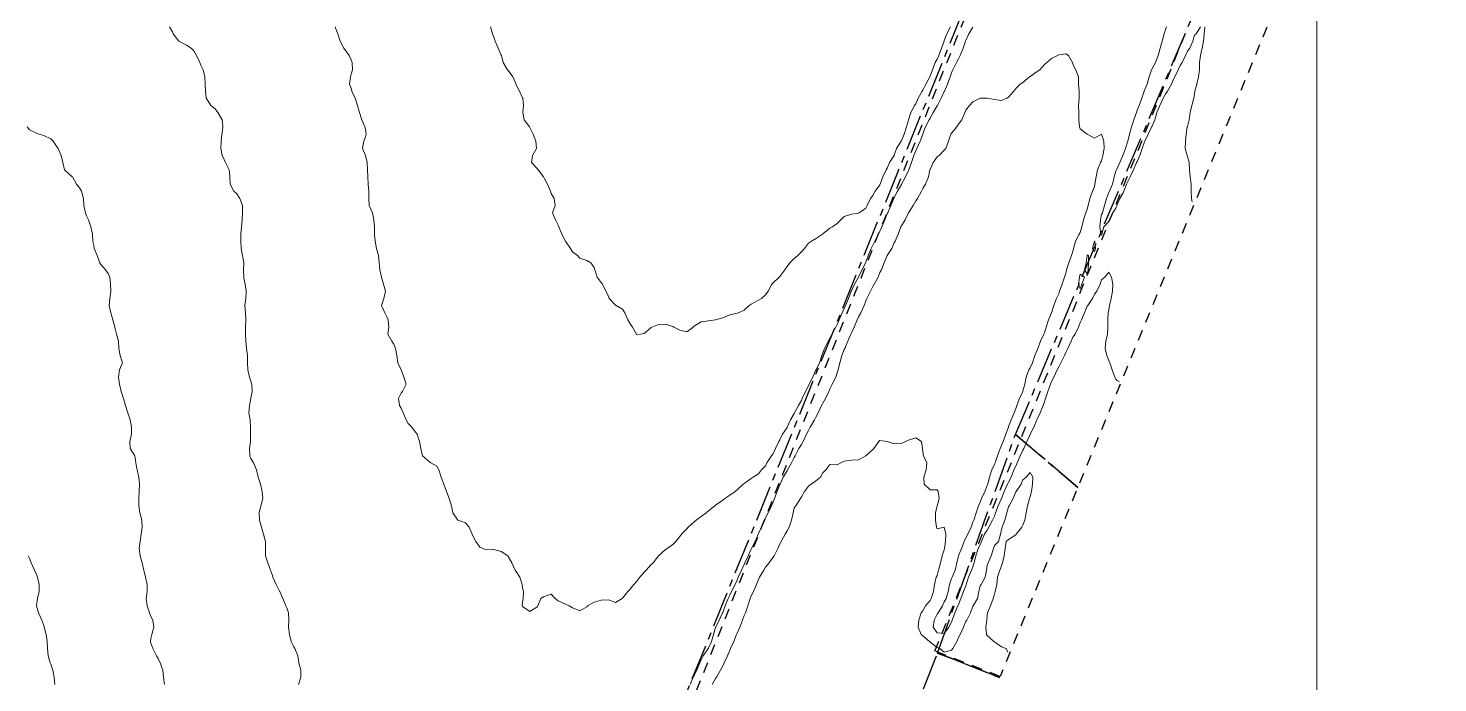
# Model space of a CAD drawing. Header units: centimetres. Extents: x 0 to 642158, y -847 to 649707.
# Drawn here: x 617676.7 to 617775.3, y 620724.4 to 620770.2 of the extents above; entities that cross this region are included whole.
import ezdxf

# ---------------------------------------------------------------- set-up
doc = ezdxf.new("R2010")
doc.units = ezdxf.units.CM
doc.header["$MEASUREMENT"] = 0
doc.linetypes.add('CENTERX2', pattern=[4, 2.5, -0.5, 0.5, -0.5])
doc.linetypes.add('JIS_02_0.7', pattern=[1.35, 0.75, -0.6])
for name, color, linetype, lineweight in [('MEV_grille', 254, 'Continuous', 9), ('WAL_parcellaire agricole', 7, 'JIS_02_0.7', 25), ('WAL_topographie 0.5', 253, 'Continuous', 20)]:
    doc.layers.add(name, color=color, linetype=linetype, lineweight=lineweight)
doc.layers.add('SPW_parcellaire cadastral', color=7, linetype='CENTERX2', lineweight=25, true_color=0xff0542)

# ---------------------------------------------------------------- blocks, each defined once
blk = doc.blocks.new('*U112')
at = {"layer": 'MEV_grille', "transparency": 33554687}
blk.add_lwpolyline([(0, 1825.476), (0, -1825.476)], dxfattribs=at)
blk = doc.blocks.new('*U113')
at = {"layer": 'MEV_grille', "color": 0, "linetype": 'ByBlock', "lineweight": -2, "transparency": 16777216}
blk.add_blockref('*U112', (2400, 0), dxfattribs=at)

msp = doc.modelspace()

# ---------------------------------------------------------------- linework, layer by layer
at = {"layer": 'SPW_parcellaire cadastral'}
for points in [[(617770.644, 620841.831), (617690.467, 620644.166), (617609.563, 620765.114), (617770.644, 620841.831)], [(617750.084, 620738.036), (617745.722, 620741.731), (617771.498, 620802.571), (617775.269, 620799.302)], [(617740.275, 620726.446), (617745.722, 620741.731), (617750.084, 620738.036)], [(617737.506, 620707.437), (617734.532, 620708.609), (617733.415, 620709.049), (617740.275, 620726.446)], [(617744.616, 620724.734), (617741.392, 620726.006), (617740.275, 620726.446)], [(617740.275, 620726.446), (617741.392, 620726.006), (617744.616, 620724.734)]]:
    msp.add_lwpolyline(points, dxfattribs=at)
at = {"layer": 'WAL_parcellaire agricole'}
for points in [[(617772.177, 620842.379), (617757.774, 620807.581), (617745.677, 620779.68), (617692.31, 620645.849), (617690.293, 620646.274), (617686.493, 620651.674), (617641.552, 620719.635), (617630.55, 620736.633), (617613.163, 620764.688), (617767.87, 620840.982), (617772.177, 620842.379)], [(617744.647, 620724.806), (617740.083, 620726.579), (617769.874, 620799.982), (617774.098, 620796.452), (617744.647, 620724.806)]]:
    msp.add_lwpolyline(points, dxfattribs=at)
at = {"layer": 'WAL_topographie 0.5'}
for points in [[(617686.558, 620770.25), (617686.75, 620769.893), (617686.804, 620769.75), (617687.197, 620769.25), (617687.25, 620769.225), (617687.75, 620768.978), (617688.078, 620768.75), (617688.25, 620768.567), (617688.44, 620768.25), (617688.679, 620767.75), (617688.75, 620767.575), (617688.898, 620767.25), (617689.014, 620766.75), (617689.058, 620766.25), (617689.071, 620765.75), (617689.107, 620765.25), (617689.25, 620765.04), (617689.446, 620764.75), (617689.75, 620764.514), (617689.94, 620764.25), (617690.231, 620763.75), (617690.25, 620763.583), (617690.28, 620763.25), (617690.25, 620762.964), (617690.222, 620762.75), (617690.167, 620762.25), (617690.152, 620761.75), (617690.238, 620761.25), (617690.25, 620761.219), (617690.477, 620760.75), (617690.721, 620760.25), (617690.75, 620760.05), (617690.778, 620759.75), (617690.79, 620759.25), (617691.054, 620758.75), (617691.25, 620758.577), (617691.468, 620758.25), (617691.653, 620757.75), (617691.665, 620757.25), (617691.635, 620756.75), (617691.577, 620756.25), (617691.547, 620755.75), (617691.545, 620755.25), (617691.556, 620754.75), (617691.66, 620754.25), (617691.75, 620753.75), (617691.75, 620753.75), (617691.75, 620753.75), (617691.721, 620753.25), (617691.74, 620752.75), (617691.75, 620752.679), (617691.836, 620752.25), (617691.904, 620751.75), (617691.886, 620751.25), (617691.827, 620750.75), (617691.868, 620750.25), (617691.895, 620749.75), (617691.86, 620749.25), (617691.872, 620748.75), (617691.901, 620748.25), (617691.943, 620747.75), (617692.005, 620747.25), (617692.011, 620746.75), (617692.033, 620746.25), (617692.156, 620745.75), (617692.25, 620745.469), (617692.307, 620745.25), (617692.333, 620744.75), (617692.25, 620744.3), (617692.239, 620744.25), (617692.136, 620743.75), (617692.112, 620743.25), (617692.185, 620742.75), (617692.224, 620742.25), (617692.224, 620741.75), (617692.227, 620741.25), (617692.155, 620740.75), (617692.164, 620740.25), (617692.25, 620740.05), (617692.437, 620739.75), (617692.63, 620739.25), (617692.75, 620738.75), (617692.75, 620738.75), (617692.906, 620738.25), (617693.037, 620737.75), (617693.069, 620737.25), (617692.937, 620736.75), (617692.825, 620736.25), (617692.838, 620735.75), (617692.977, 620735.25), (617693.137, 620734.75), (617693.25, 620734.313), (617693.263, 620734.25), (617693.274, 620733.75), (617693.276, 620733.25), (617693.436, 620732.75), (617693.616, 620732.25), (617693.75, 620731.857), (617693.775, 620731.75), (617694.009, 620731.25), (617694.25, 620730.768), (617694.261, 620730.75), (617694.483, 620730.25), (617694.697, 620729.75), (617694.75, 620729.617), (617694.887, 620729.25), (617694.902, 620728.75), (617694.88, 620728.25), (617694.936, 620727.75), (617695.071, 620727.25), (617695.25, 620726.882), (617695.319, 620726.75), (617695.517, 620726.25), (617695.61, 620725.75), (617695.739, 620725.25), (617695.738, 620724.75), (617695.579, 620724.25)], [(617698.139, 620770.25), (617698.25, 620769.917), (617698.338, 620769.75), (617698.484, 620769.25), (617698.75, 620768.75), (617698.75, 620768.75), (617699.114, 620768.25), (617699.25, 620767.95), (617699.333, 620767.75), (617699.363, 620767.25), (617699.25, 620766.938), (617699.202, 620766.75), (617699.147, 620766.25), (617699.25, 620765.959), (617699.31, 620765.75), (617699.531, 620765.25), (617699.701, 620764.75), (617699.75, 620764.571), (617699.848, 620764.25), (617700, 620763.75), (617700.216, 620763.25), (617700.25, 620763.083), (617700.317, 620762.75), (617700.25, 620762.55), (617700.138, 620762.25), (617700.058, 620761.75), (617700.25, 620761.25), (617700.25, 620761.25), (617700.368, 620760.75), (617700.411, 620760.25), (617700.433, 620759.75), (617700.45, 620759.25), (617700.49, 620758.75), (617700.488, 620758.25), (617700.524, 620757.75), (617700.75, 620757.25), (617700.75, 620757.25), (617700.855, 620756.75), (617700.885, 620756.25), (617700.895, 620755.75), (617700.933, 620755.25), (617701.03, 620754.75), (617701.16, 620754.25), (617701.226, 620753.75), (617701.25, 620753.5), (617701.274, 620753.25), (617701.375, 620752.75), (617701.516, 620752.25), (617701.65, 620751.75), (617701.536, 620751.25), (617701.39, 620750.75), (617701.612, 620750.25), (617701.75, 620749.964), (617701.838, 620749.75), (617701.898, 620749.25), (617701.813, 620748.75), (617702.111, 620748.25), (617702.25, 620748.058), (617702.358, 620747.75), (617702.453, 620747.25), (617702.525, 620746.75), (617702.75, 620746.25), (617702.75, 620746.25), (617702.937, 620745.75), (617703.113, 620745.25), (617702.841, 620744.75), (617702.75, 620744.625), (617702.573, 620744.25), (617702.631, 620743.75), (617702.75, 620743.571), (617702.886, 620743.25), (617703.106, 620742.75), (617703.25, 620742.5), (617703.491, 620742.25), (617703.75, 620741.9), (617703.865, 620741.75), (617704.036, 620741.25), (617704.136, 620740.75), (617704.25, 620740.25), (617704.25, 620740.25), (617704.75, 620739.821), (617704.833, 620739.75), (617705.25, 620739.523), (617705.4, 620739.25), (617705.546, 620738.75), (617705.75, 620738.25), (617705.75, 620738.25), (617705.924, 620737.75), (617706.107, 620737.25), (617706.25, 620736.822), (617706.271, 620736.75), (617706.361, 620736.25), (617706.722, 620735.75), (617706.75, 620735.734), (617707.25, 620735.558), (617707.508, 620735.25), (617707.719, 620734.75), (617707.75, 620734.679), (617707.972, 620734.25), (617708.25, 620733.855), (617708.472, 620733.75), (617708.75, 620733.664), (617709.25, 620733.681), (617709.75, 620733.55), (617710.219, 620733.25), (617710.25, 620733.208), (617710.5, 620732.75), (617710.73, 620732.25), (617710.75, 620732.221), (617711.058, 620731.75), (617711.217, 620731.25), (617711.25, 620731), (617711.303, 620730.75), (617711.3, 620730.25), (617711.25, 620730), (617711.23, 620729.75), (617711.25, 620729.708), (617711.75, 620729.341), (617712.25, 620729.65), (617712.327, 620729.75), (617712.519, 620730.25), (617712.75, 620730.408), (617713.25, 620730.556), (617713.539, 620730.25), (617713.75, 620730.107), (617714.25, 620729.868), (617714.5, 620729.75), (617714.75, 620729.612), (617715.25, 620729.397), (617715.75, 620729.679), (617715.794, 620729.75), (617716.25, 620730.013), (617716.75, 620730.133), (617717.25, 620730.164), (617717.75, 620729.988), (617718.208, 620730.25), (617718.25, 620730.273), (617718.612, 620730.75), (617718.75, 620730.879), (617719.024, 620731.25), (617719.25, 620731.482), (617719.462, 620731.75), (617719.75, 620732.099), (617719.888, 620732.25), (617720.25, 620732.636), (617720.375, 620732.75), (617720.75, 620733.234), (617720.765, 620733.25), (617721.25, 620733.682), (617721.359, 620733.75), (617721.75, 620734.04), (617721.974, 620734.25), (617722.25, 620734.598), (617722.375, 620734.75), (617722.75, 620735.139), (617722.829, 620735.25), (617723.25, 620735.631), (617723.385, 620735.75), (617723.75, 620736.005), (617724.101, 620736.25), (617724.25, 620736.384), (617724.704, 620736.75), (617724.75, 620736.781), (617725.25, 620737.143), (617725.395, 620737.25), (617725.75, 620737.494), (617726.121, 620737.75), (617726.25, 620737.858), (617726.689, 620738.25), (617726.75, 620738.309), (617727.25, 620738.643), (617727.37, 620738.75), (617727.75, 620738.971), (617727.968, 620739.25), (617728.25, 620739.532), (617728.338, 620739.75), (617728.664, 620740.25), (617728.75, 620740.347), (617728.936, 620740.75), (617729.184, 620741.25), (617729.25, 620741.36), (617729.42, 620741.75), (617729.75, 620742.224), (617729.764, 620742.25), (617729.995, 620742.75), (617730.25, 620743.197), (617730.274, 620743.25), (617730.546, 620743.75), (617730.75, 620744.109), (617730.817, 620744.25), (617731.031, 620744.75), (617731.25, 620745.147), (617731.303, 620745.25), (617731.544, 620745.75), (617731.75, 620746.2), (617731.776, 620746.25), (617732.011, 620746.75), (617732.172, 620747.25), (617732.25, 620747.441), (617732.364, 620747.75), (617732.619, 620748.25), (617732.75, 620748.481), (617732.887, 620748.75), (617733.16, 620749.25), (617733.25, 620749.431), (617733.404, 620749.75), (617733.612, 620750.25), (617733.75, 620750.552), (617733.837, 620750.75), (617734.037, 620751.25), (617734.23, 620751.75), (617734.25, 620751.792), (617734.469, 620752.25), (617734.741, 620752.75), (617734.75, 620752.767), (617735.009, 620753.25), (617735.234, 620753.75), (617735.25, 620753.787), (617735.422, 620754.25), (617735.638, 620754.75), (617735.75, 620754.975), (617735.892, 620755.25), (617736.155, 620755.75), (617736.25, 620755.947), (617736.376, 620756.25), (617736.582, 620756.75), (617736.75, 620757.16), (617736.787, 620757.25), (617737.002, 620757.75), (617737.225, 620758.25), (617737.25, 620758.306), (617737.482, 620758.75), (617737.75, 620759.226), (617737.764, 620759.25), (617738.025, 620759.75), (617738.25, 620760.19), (617738.276, 620760.25), (617738.453, 620760.75), (617738.616, 620761.25), (617738.75, 620761.565), (617738.83, 620761.75), (617739.053, 620762.25), (617739.246, 620762.75), (617739.25, 620762.763), (617739.438, 620763.25), (617739.681, 620763.75), (617739.75, 620763.867), (617739.975, 620764.25), (617740.25, 620764.714), (617740.271, 620764.75), (617740.523, 620765.25), (617740.75, 620765.735), (617740.757, 620765.75), (617740.973, 620766.25), (617741.148, 620766.75), (617741.25, 620767.026), (617741.341, 620767.25), (617741.606, 620767.75), (617741.75, 620768.021), (617741.869, 620768.25), (617742.061, 620768.75), (617742.232, 620769.25), (617742.25, 620769.29), (617742.472, 620769.75), (617742.75, 620770.224)], [(617709.012, 620770.25), (617709.135, 620769.75), (617709.25, 620769.536), (617709.335, 620769.25), (617709.539, 620768.75), (617709.75, 620768.279), (617709.766, 620768.25), (617709.885, 620767.75), (617710.191, 620767.25), (617710.25, 620767.194), (617710.57, 620766.75), (617710.75, 620766.341), (617710.782, 620766.25), (617711.024, 620765.75), (617711.25, 620765.283), (617711.262, 620765.25), (617711.304, 620764.75), (617711.276, 620764.25), (617711.352, 620763.75), (617711.722, 620763.25), (617711.75, 620763.206), (617712, 620762.75), (617712.182, 620762.25), (617712.218, 620761.75), (617711.94, 620761.25), (617711.883, 620760.75), (617712.25, 620760.357), (617712.341, 620760.25), (617712.709, 620759.75), (617712.75, 620759.667), (617712.988, 620759.25), (617713.201, 620758.75), (617713.25, 620758.583), (617713.45, 620758.25), (617713.519, 620757.75), (617713.344, 620757.25), (617713.559, 620756.75), (617713.75, 620756.386), (617713.795, 620756.25), (617713.993, 620755.75), (617714.25, 620755.25), (617714.25, 620755.25), (617714.59, 620754.75), (617714.75, 620754.515), (617715.096, 620754.25), (617715.25, 620754.068), (617715.75, 620753.906), (617716.028, 620753.75), (617716.25, 620753.417), (617716.3, 620753.25), (617716.469, 620752.75), (617716.75, 620752.375), (617716.838, 620752.25), (617717.066, 620751.75), (617717.25, 620751.4), (617717.308, 620751.25), (617717.75, 620750.771), (617717.8, 620750.75), (617718.25, 620750.5), (617718.395, 620750.25), (617718.62, 620749.75), (617718.75, 620749.531), (617718.93, 620749.25), (617719.214, 620748.75), (617719.25, 620748.713), (617719.5, 620748.75), (617719.75, 620748.806), (617720.25, 620749.227), (617720.3, 620749.25), (617720.75, 620749.438), (617721.25, 620749.458), (617721.75, 620749.287), (617721.833, 620749.25), (617722.25, 620749.042), (617722.75, 620748.917), (617723.179, 620749.25), (617723.25, 620749.321), (617723.75, 620749.625), (617724.25, 620749.68), (617724.75, 620749.75), (617724.75, 620749.75), (617725.25, 620749.905), (617725.75, 620750.11), (617726.25, 620750.215), (617726.35, 620750.25), (617726.75, 620750.424), (617727.091, 620750.75), (617727.25, 620750.842), (617727.75, 620751.122), (617727.957, 620751.25), (617728.25, 620751.5), (617728.424, 620751.75), (617728.694, 620752.25), (617728.75, 620752.329), (617729.207, 620752.75), (617729.25, 620752.787), (617729.596, 620753.25), (617729.75, 620753.48), (617729.954, 620753.75), (617730.25, 620754.034), (617730.494, 620754.25), (617730.75, 620754.511), (617730.969, 620754.75), (617731.25, 620755.115), (617731.458, 620755.25), (617731.75, 620755.413), (617732.218, 620755.75), (617732.25, 620755.775), (617732.75, 620756.17), (617732.925, 620756.25), (617733.25, 620756.5), (617733.521, 620756.75), (617733.75, 620756.979), (617734.25, 620757.135), (617734.75, 620757.209), (617734.791, 620757.25), (617735.25, 620757.554), (617735.346, 620757.75), (617735.596, 620758.25), (617735.75, 620758.452), (617735.904, 620758.75), (617736.25, 620759.201), (617736.27, 620759.25), (617736.458, 620759.75), (617736.69, 620760.25), (617736.75, 620760.353), (617736.918, 620760.75), (617737.23, 620761.25), (617737.25, 620761.283), (617737.403, 620761.75), (617737.729, 620762.25), (617737.75, 620762.279), (617737.943, 620762.75), (617738.093, 620763.25), (617738.25, 620763.733), (617738.254, 620763.75), (617738.409, 620764.25), (617738.668, 620764.75), (617738.75, 620764.874), (617738.917, 620765.25), (617739.199, 620765.75), (617739.25, 620765.823), (617739.446, 620766.25), (617739.729, 620766.75), (617739.75, 620766.79), (617739.919, 620767.25), (617740.103, 620767.75), (617740.25, 620767.992), (617740.376, 620768.25), (617740.56, 620768.75), (617740.733, 620769.25), (617740.75, 620769.287), (617740.916, 620769.75), (617741.177, 620770.25)], [(617756.281, 620770.25), (617756.25, 620770.144), (617756.135, 620769.75), (617755.998, 620769.25), (617755.855, 620768.75), (617755.75, 620768.408), (617755.701, 620768.25), (617755.512, 620767.75), (617755.25, 620767.25), (617755.25, 620767.25), (617755.07, 620766.75), (617754.928, 620766.25), (617754.75, 620765.81), (617754.727, 620765.75), (617754.556, 620765.25), (617754.39, 620764.75), (617754.25, 620764.415), (617754.19, 620764.25), (617754.01, 620763.75), (617753.841, 620763.25), (617753.75, 620762.904), (617753.714, 620762.75), (617753.584, 620762.25), (617753.416, 620761.75), (617753.25, 620761.324), (617753.229, 620761.25), (617753.032, 620760.75), (617752.795, 620760.25), (617752.75, 620760.145), (617752.64, 620759.75), (617752.509, 620759.25), (617752.301, 620758.75), (617752.25, 620758.671), (617752.104, 620758.25), (617751.956, 620757.75), (617751.806, 620757.25), (617751.75, 620757.123), (617751.673, 620756.75), (617751.628, 620756.25), (617751.694, 620755.75), (617751.75, 620755.684), (617751.767, 620755.75), (617751.897, 620756.25), (617752.25, 620756.637), (617752.307, 620756.75), (617752.547, 620757.25), (617752.75, 620757.577), (617752.823, 620757.75), (617753.027, 620758.25), (617753.25, 620758.64), (617753.299, 620758.75), (617753.487, 620759.25), (617753.741, 620759.75), (617753.75, 620759.766), (617753.978, 620760.25), (617754.204, 620760.75), (617754.25, 620760.835), (617754.429, 620761.25), (617754.581, 620761.75), (617754.75, 620762.195), (617754.771, 620762.25), (617755.02, 620762.75), (617755.25, 620763.231), (617755.261, 620763.25), (617755.476, 620763.75), (617755.62, 620764.25), (617755.75, 620764.591), (617755.824, 620764.75), (617756.061, 620765.25), (617756.25, 620765.591), (617756.365, 620765.75), (617756.636, 620766.25), (617756.75, 620766.55), (617756.863, 620766.75), (617757.104, 620767.25), (617757.25, 620767.544), (617757.393, 620767.75), (617757.626, 620768.25), (617757.75, 620768.547), (617757.92, 620768.75), (617758.126, 620769.25), (617758.25, 620769.676), (617758.355, 620769.75), (617758.659, 620770.25)], [(617758.977, 620770.25), (617758.933, 620769.75), (617758.868, 620769.25), (617758.782, 620768.75), (617758.75, 620768.602), (617758.659, 620768.25), (617758.604, 620767.75), (617758.6, 620767.25), (617758.541, 620766.75), (617758.402, 620766.25), (617758.283, 620765.75), (617758.25, 620765.573), (617758.196, 620765.25), (617758.065, 620764.75), (617757.951, 620764.25), (617757.879, 620763.75), (617757.75, 620763.276), (617757.745, 620763.25), (617757.673, 620762.75), (617757.616, 620762.25), (617757.588, 620761.75), (617757.727, 620761.25), (617757.75, 620761.175), (617757.879, 620760.75), (617757.909, 620760.25), (617757.952, 620759.75), (617758.005, 620759.25), (617758.018, 620758.75), (617758.043, 620758.25), (617758.094, 620758)], [(617722.962, 620724.25), (617723.175, 620724.75), (617723.25, 620724.882), (617723.43, 620725.25), (617723.656, 620725.75), (617723.75, 620725.964), (617723.891, 620726.25), (617724.232, 620726.75), (617724.25, 620726.778), (617724.472, 620727.25), (617724.594, 620727.75), (617724.75, 620728.231), (617724.757, 620728.25), (617725.012, 620728.75), (617725.24, 620729.25), (617725.25, 620729.279), (617725.421, 620729.75), (617725.626, 620730.25), (617725.75, 620730.5), (617725.864, 620730.75), (617726.113, 620731.25), (617726.25, 620731.545), (617726.337, 620731.75), (617726.56, 620732.25), (617726.75, 620732.637), (617726.802, 620732.75), (617727.021, 620733.25), (617727.25, 620733.712), (617727.271, 620733.75), (617727.53, 620734.25), (617727.73, 620734.75), (617727.75, 620734.795), (617727.958, 620735.25), (617728.189, 620735.75), (617728.25, 620735.897), (617728.419, 620736.25), (617728.653, 620736.75), (617728.75, 620736.961), (617728.862, 620737.25), (617729.064, 620737.75), (617729.25, 620738.224), (617729.261, 620738.25), (617729.486, 620738.75), (617729.75, 620739.2), (617729.781, 620739.25), (617730.062, 620739.75), (617730.25, 620740.131), (617730.31, 620740.25), (617730.581, 620740.75), (617730.75, 620741.034), (617730.87, 620741.25), (617731.114, 620741.75), (617731.25, 620742.012), (617731.377, 620742.25), (617731.659, 620742.75), (617731.75, 620742.905), (617731.929, 620743.25), (617732.16, 620743.75), (617732.25, 620743.922), (617732.437, 620744.25), (617732.663, 620744.75), (617732.75, 620744.938), (617732.905, 620745.25), (617733.155, 620745.75), (617733.25, 620746.036), (617733.318, 620746.25), (617733.437, 620746.75), (617733.585, 620747.25), (617733.75, 620747.683), (617733.783, 620747.75), (617734.005, 620748.25), (617734.208, 620748.75), (617734.25, 620748.838), (617734.455, 620749.25), (617734.661, 620749.75), (617734.75, 620749.955), (617734.916, 620750.25), (617735.135, 620750.75), (617735.25, 620751.08), (617735.326, 620751.25), (617735.579, 620751.75), (617735.75, 620752.077), (617735.854, 620752.25), (617736.123, 620752.75), (617736.25, 620753.068), (617736.346, 620753.25), (617736.544, 620753.75), (617736.75, 620754.25), (617736.75, 620754.25), (617737.081, 620754.75), (617737.25, 620755.132), (617737.311, 620755.25), (617737.514, 620755.75), (617737.717, 620756.25), (617737.75, 620756.328), (617738.019, 620756.75), (617738.25, 620757.243), (617738.254, 620757.25), (617738.576, 620757.75), (617738.75, 620758.088), (617738.877, 620758.25), (617739.152, 620758.75), (617739.25, 620758.941), (617739.432, 620759.25), (617739.653, 620759.75), (617739.745, 620760.25), (617739.75, 620760.27), (617739.979, 620760.75), (617740.25, 620761.147), (617740.4, 620761.25), (617740.75, 620761.63), (617740.845, 620761.75), (617741.036, 620762.25), (617741.216, 620762.75), (617741.25, 620762.809), (617741.625, 620763.25), (617741.75, 620763.433), (617741.986, 620763.75), (617742.183, 620764.25), (617742.25, 620764.417), (617742.52, 620764.75), (617742.75, 620764.993), (617743.25, 620765.25), (617743.25, 620765.25), (617743.75, 620765.25), (617743.75, 620765.25), (617744.25, 620765.178), (617744.75, 620765.09), (617745.113, 620765.25), (617745.25, 620765.333), (617745.607, 620765.75), (617745.75, 620765.937), (617746.044, 620766.25), (617746.25, 620766.345), (617746.719, 620766.75), (617746.75, 620766.774), (617747.25, 620767.125), (617747.422, 620767.25), (617747.75, 620767.615), (617747.917, 620767.75), (617748.25, 620768.042), (617748.667, 620768.25), (617748.75, 620768.3), (617749.25, 620768.363), (617749.442, 620768.25), (617749.713, 620767.75), (617749.75, 620767.65), (617749.95, 620767.25), (617750.139, 620766.75), (617750.125, 620766.25), (617750.174, 620765.75), (617750.174, 620765.25), (617750.135, 620764.75), (617750.159, 620764.25), (617750.16, 620763.75), (617750.2, 620763.25), (617750.25, 620763.113), (617750.75, 620762.75), (617750.75, 620762.75), (617751.25, 620762.464), (617751.75, 620762.75), (617751.75, 620762.75), (617751.75, 620762.75), (617751.903, 620762.25), (617751.925, 620761.75), (617751.845, 620761.25), (617751.75, 620760.871), (617751.683, 620760.75), (617751.47, 620760.25), (617751.369, 620759.75), (617751.287, 620759.25), (617751.25, 620759.089), (617751.108, 620758.75), (617750.923, 620758.25), (617750.811, 620757.75), (617750.75, 620757.5), (617750.648, 620757.25), (617750.483, 620756.75), (617750.372, 620756.25), (617750.25, 620755.863), (617750.191, 620755.75), (617749.931, 620755.25), (617749.792, 620754.75), (617749.75, 620754.54), (617749.657, 620754.25), (617749.468, 620753.75), (617749.307, 620753.25), (617749.25, 620753.016), (617749.159, 620752.75), (617748.992, 620752.25), (617748.816, 620751.75), (617748.75, 620751.565), (617748.604, 620751.25), (617748.419, 620750.75), (617748.25, 620750.25), (617748.25, 620750.25), (617748.036, 620749.75), (617747.877, 620749.25), (617747.75, 620748.849), (617747.707, 620748.75), (617747.489, 620748.25), (617747.3, 620747.75), (617747.25, 620747.622), (617747.088, 620747.25), (617746.914, 620746.75), (617746.75, 620746.399), (617746.668, 620746.25), (617746.473, 620745.75), (617746.385, 620745.25), (617746.25, 620744.776), (617746.24, 620744.75), (617745.997, 620744.25), (617745.821, 620743.75), (617745.75, 620743.558), (617745.625, 620743.25), (617745.42, 620742.75), (617745.25, 620742.282), (617745.236, 620742.25), (617745.042, 620741.75), (617744.866, 620741.25), (617744.75, 620740.965), (617744.649, 620740.75), (617744.475, 620740.25), (617744.295, 620739.75), (617744.25, 620739.653), (617744.079, 620739.25), (617743.92, 620738.75), (617743.783, 620738.25), (617743.75, 620738.174), (617743.584, 620737.75), (617743.357, 620737.25), (617743.25, 620737.007), (617743.149, 620736.75), (617742.98, 620736.25), (617742.817, 620735.75), (617742.75, 620735.597), (617742.617, 620735.25), (617742.401, 620734.75), (617742.25, 620734.492), (617742.142, 620734.25), (617741.958, 620733.75), (617741.753, 620733.25), (617741.75, 620733.243), (617741.615, 620732.75), (617741.506, 620732.25), (617741.293, 620731.75), (617741.25, 620731.663), (617741.118, 620731.25), (617741.024, 620730.75), (617740.868, 620730.25), (617740.75, 620730.037), (617740.622, 620729.75), (617740.318, 620729.25), (617740.25, 620729.153), (617740.051, 620728.75), (617739.962, 620728.25), (617740.25, 620727.856), (617740.75, 620727.817), (617741.066, 620728.25), (617741.25, 620728.605), (617741.308, 620728.75), (617741.478, 620729.25), (617741.692, 620729.75), (617741.75, 620729.844), (617741.915, 620730.25), (617742.102, 620730.75), (617742.25, 620731.139), (617742.282, 620731.25), (617742.44, 620731.75), (617742.642, 620732.25), (617742.75, 620732.486), (617742.834, 620732.75), (617742.963, 620733.25), (617743.119, 620733.75), (617743.25, 620734.016), (617743.343, 620734.25), (617743.563, 620734.75), (617743.75, 620735.037), (617743.86, 620735.25), (617744.115, 620735.75), (617744.25, 620736.02), (617744.337, 620736.25), (617744.516, 620736.75), (617744.743, 620737.25), (617744.75, 620737.263), (617744.933, 620737.75), (617745.169, 620738.25), (617745.25, 620738.391), (617745.416, 620738.75), (617745.62, 620739.25), (617745.75, 620739.527), (617745.849, 620739.75), (617746.055, 620740.25), (617746.25, 620740.634), (617746.31, 620740.75), (617746.528, 620741.25), (617746.75, 620741.743), (617746.754, 620741.75), (617747.003, 620742.25), (617747.223, 620742.75), (617747.25, 620742.805), (617747.464, 620743.25), (617747.653, 620743.75), (617747.75, 620744.027), (617747.838, 620744.25), (617748.001, 620744.75), (617748.172, 620745.25), (617748.25, 620745.441), (617748.399, 620745.75), (617748.633, 620746.25), (617748.75, 620746.475), (617748.91, 620746.75), (617749.151, 620747.25), (617749.25, 620747.47), (617749.395, 620747.75), (617749.612, 620748.25), (617749.75, 620748.545), (617749.894, 620748.75), (617750.139, 620749.25), (617750.25, 620749.556), (617750.349, 620749.75), (617750.554, 620750.25), (617750.75, 620750.719), (617750.778, 620750.75), (617751.113, 620751.25), (617751.25, 620751.546), (617751.414, 620751.75), (617751.65, 620752.25), (617751.75, 620752.559), (617751.989, 620752.75), (617752.25, 620753.086), (617752.453, 620752.75), (617752.546, 620752.25), (617752.515, 620751.75), (617752.411, 620751.25), (617752.302, 620750.75), (617752.25, 620750.45), (617752.216, 620750.25), (617752.179, 620749.75), (617752.185, 620749.25), (617752.167, 620748.75), (617752.055, 620748.25), (617751.995, 620747.75), (617752.11, 620747.25), (617752.25, 620746.917), (617752.321, 620746.75), (617752.495, 620746.25), (617752.684, 620745.75), (617752.75, 620745.598), (617752.833, 620745.5), (617753, 620745.41)], [(617676.6, 620763.25), (617676.75, 620763.054), (617677.25, 620762.808), (617677.438, 620762.75), (617677.75, 620762.654), (617678.25, 620762.417), (617678.403, 620762.25), (617678.75, 620761.769), (617678.759, 620761.75), (617678.985, 620761.25), (617679.099, 620760.75), (617679.217, 620760.25), (617679.25, 620760.206), (617679.75, 620759.768), (617679.765, 620759.75), (617680.053, 620759.25), (617680.25, 620758.991), (617680.385, 620758.75), (617680.542, 620758.25), (617680.561, 620757.75), (617680.665, 620757.25), (617680.75, 620757.04), (617680.878, 620756.75), (617681.058, 620756.25), (617681.159, 620755.75), (617681.197, 620755.25), (617681.25, 620754.972), (617681.292, 620754.75), (617681.481, 620754.25), (617681.68, 620753.75), (617681.75, 620753.617), (617682.064, 620753.25), (617682.25, 620752.99), (617682.368, 620752.75), (617682.423, 620752.25), (617682.442, 620751.75), (617682.388, 620751.25), (617682.339, 620750.75), (617682.444, 620750.25), (617682.591, 620749.75), (617682.718, 620749.25), (617682.75, 620749.113), (617682.85, 620748.75), (617682.982, 620748.25), (617683.019, 620747.75), (617683.11, 620747.25), (617683.25, 620746.812), (617683.273, 620746.75), (617683.25, 620746.704), (617683.058, 620746.25), (617682.994, 620745.75), (617683.05, 620745.25), (617683.169, 620744.75), (617683.25, 620744.519), (617683.345, 620744.25), (617683.485, 620743.75), (617683.641, 620743.25), (617683.75, 620742.897), (617683.793, 620742.75), (617683.89, 620742.25), (617683.891, 620741.75), (617683.788, 620741.25), (617683.806, 620740.75), (617684.121, 620740.25), (617684.206, 620739.75), (617684.25, 620739.464), (617684.279, 620739.25), (617684.405, 620738.75), (617684.444, 620738.25), (617684.421, 620737.75), (617684.402, 620737.25), (617684.407, 620736.75), (617684.484, 620736.25), (617684.625, 620735.75), (617684.639, 620735.25), (617684.579, 620734.75), (617684.5, 620734.25), (617684.431, 620733.75), (617684.493, 620733.25), (617684.636, 620732.75), (617684.75, 620732.25), (617684.75, 620732.25), (617684.866, 620731.75), (617684.994, 620731.25), (617684.994, 620730.75), (617684.928, 620730.25), (617684.98, 620729.75), (617685.146, 620729.25), (617685.25, 620729), (617685.384, 620728.75), (617685.467, 620728.25), (617685.32, 620727.75), (617685.25, 620727.45), (617685.212, 620727.25), (617685.25, 620727.139), (617685.385, 620726.75), (617685.64, 620726.25), (617685.75, 620726.053), (617685.897, 620725.75), (617686.074, 620725.25), (617686.141, 620724.75), (617686.211, 620724.25)], [(617751.25, 620754.533), (617751.316, 620754.75), (617751.268, 620755.25), (617751.25, 620755.265), (617751.246, 620755.25), (617751.124, 620754.75), (617751.25, 620754.533)], [(617750.75, 620752.97), (617750.804, 620753.25), (617750.843, 620753.75), (617750.835, 620754.25), (617750.75, 620754.292), (617750.74, 620754.25), (617750.679, 620753.75), (617750.565, 620753.25), (617750.75, 620752.97)], [(617750.25, 620751.921), (617750.379, 620752.25), (617750.544, 620752.75), (617750.25, 620752.949), (617750.196, 620752.75), (617750.138, 620752.25), (617750.25, 620751.921)], [(617724.505, 620724.25), (617724.75, 620724.664), (617724.812, 620724.75), (617725.102, 620725.25), (617725.25, 620725.559), (617725.344, 620725.75), (617725.58, 620726.25), (617725.75, 620726.648), (617725.804, 620726.75), (617726.028, 620727.25), (617726.219, 620727.75), (617726.25, 620727.824), (617726.443, 620728.25), (617726.638, 620728.75), (617726.75, 620729.062), (617726.831, 620729.25), (617727.006, 620729.75), (617727.173, 620730.25), (617727.25, 620730.436), (617727.413, 620730.75), (617727.619, 620731.25), (617727.75, 620731.59), (617727.829, 620731.75), (617728.131, 620732.25), (617728.25, 620732.448), (617728.502, 620732.75), (617728.75, 620733.128), (617728.846, 620733.25), (617729.114, 620733.75), (617729.25, 620734.091), (617729.327, 620734.25), (617729.62, 620734.75), (617729.75, 620735.003), (617729.892, 620735.25), (617730.066, 620735.75), (617730.165, 620736.25), (617730.25, 620736.595), (617730.352, 620736.75), (617730.688, 620737.25), (617730.75, 620737.378), (617730.972, 620737.75), (617731.25, 620738.12), (617731.434, 620738.25), (617731.75, 620738.472), (617732.091, 620738.75), (617732.25, 620739.054), (617732.464, 620739.25), (617732.75, 620739.625), (617733.25, 620739.6), (617733.5, 620739.75), (617733.75, 620739.865), (617734.25, 620739.94), (617734.75, 620739.964), (617735.25, 620740.25), (617735.25, 620740.25), (617735.75, 620740.694), (617735.812, 620740.75), (617736.179, 620741.25), (617736.25, 620741.306), (617736.75, 620741.25), (617736.75, 620741.25), (617737.25, 620741.083), (617737.75, 620741.099), (617738.044, 620741.25), (617738.25, 620741.335), (617738.75, 620741.5), (617739.156, 620741.25), (617739.215, 620740.75), (617739.25, 620740.5), (617739.288, 620740.25), (617739.519, 620739.75), (617739.472, 620739.25), (617739.305, 620738.75), (617739.35, 620738.25), (617739.75, 620737.85), (617740.25, 620737.869), (617740.318, 620737.75), (617740.393, 620737.25), (617740.25, 620736.75), (617740.25, 620736.75), (617740.125, 620736.25), (617740.128, 620735.75), (617740.194, 620735.25), (617740.25, 620735.125), (617740.75, 620735.25), (617740.75, 620735.25), (617740.75, 620735.25), (617740.854, 620734.75), (617740.835, 620734.25), (617740.767, 620733.75), (617740.75, 620733.653), (617740.592, 620733.25), (617740.494, 620732.75), (617740.353, 620732.25), (617740.25, 620731.87), (617740.189, 620731.75), (617740.058, 620731.25), (617739.985, 620730.75), (617739.834, 620730.25), (617739.75, 620730.108), (617739.444, 620729.75), (617739.25, 620729.404), (617739.132, 620729.25), (617738.957, 620728.75), (617738.928, 620728.25), (617739.128, 620727.75), (617739.25, 620727.64), (617739.706, 620727.25), (617739.75, 620727.211), (617740.25, 620726.82), (617740.435, 620726.75), (617740.75, 620726.496), (617741.25, 620726.638), (617741.343, 620726.75), (617741.634, 620727.25), (617741.75, 620727.536), (617741.847, 620727.75), (617742.081, 620728.25), (617742.25, 620728.664), (617742.319, 620728.75), (617742.575, 620729.25), (617742.75, 620729.722), (617742.777, 620729.75), (617743.059, 620730.25), (617743.16, 620730.75), (617743.25, 620731.145), (617743.332, 620731.25), (617743.612, 620731.75), (617743.705, 620732.25), (617743.75, 620732.597), (617743.807, 620732.75), (617744.029, 620733.25), (617744.18, 620733.75), (617744.25, 620733.964), (617744.542, 620734.25), (617744.686, 620734.75), (617744.75, 620735.08), (617744.8, 620735.25), (617744.979, 620735.75), (617745.115, 620736.25), (617745.25, 620736.681), (617745.291, 620736.75), (617745.566, 620737.25), (617745.75, 620737.732), (617745.766, 620737.75), (617746.125, 620738.25), (617746.25, 620738.57), (617746.473, 620738.75), (617746.75, 620739.081), (617746.931, 620738.75), (617746.927, 620738.25), (617746.848, 620737.75), (617746.75, 620737.387), (617746.709, 620737.25), (617746.571, 620736.75), (617746.482, 620736.25), (617746.383, 620735.75), (617746.25, 620735.391), (617746.175, 620735.25), (617745.779, 620734.75), (617745.75, 620734.715), (617745.25, 620734.398), (617745.069, 620734.25), (617745.005, 620733.75), (617744.936, 620733.25), (617744.829, 620732.75), (617744.75, 620732.538), (617744.627, 620732.25), (617744.46, 620731.75), (617744.412, 620731.25), (617744.315, 620730.75), (617744.25, 620730.562), (617744.167, 620730.25), (617743.971, 620729.75), (617743.777, 620729.25), (617743.75, 620729.113), (617743.713, 620728.75), (617743.66, 620728.25), (617743.711, 620727.75), (617743.75, 620727.671), (617744.212, 620727.25), (617744.25, 620727.223), (617744.75, 620726.882), (617745.068, 620726.75), (617745.198, 620726.5)], [(617676.667, 620733.25), (617676.75, 620733.055), (617676.867, 620732.75), (617677.12, 620732.25), (617677.25, 620731.932), (617677.321, 620731.75), (617677.428, 620731.25), (617677.431, 620730.75), (617677.329, 620730.25), (617677.25, 620729.75), (617677.377, 620729.25), (617677.625, 620728.75), (617677.75, 620728.375), (617677.793, 620728.25), (617677.923, 620727.75), (617678.005, 620727.25), (617678.01, 620726.75), (617678.057, 620726.25), (617678.21, 620725.75), (617678.25, 620725.662), (617678.399, 620725.25), (617678.478, 620724.75), (617678.53, 620724.25)]]:
    msp.add_lwpolyline(points, dxfattribs=at)

# ---------------------------------------------------------------- block references
at = {"layer": 'MEV_grille', "transparency": 33554687}
msp.add_blockref('*U113', (615366.814, 620593.644), dxfattribs=at)

doc.saveas('drawing.dxf')
